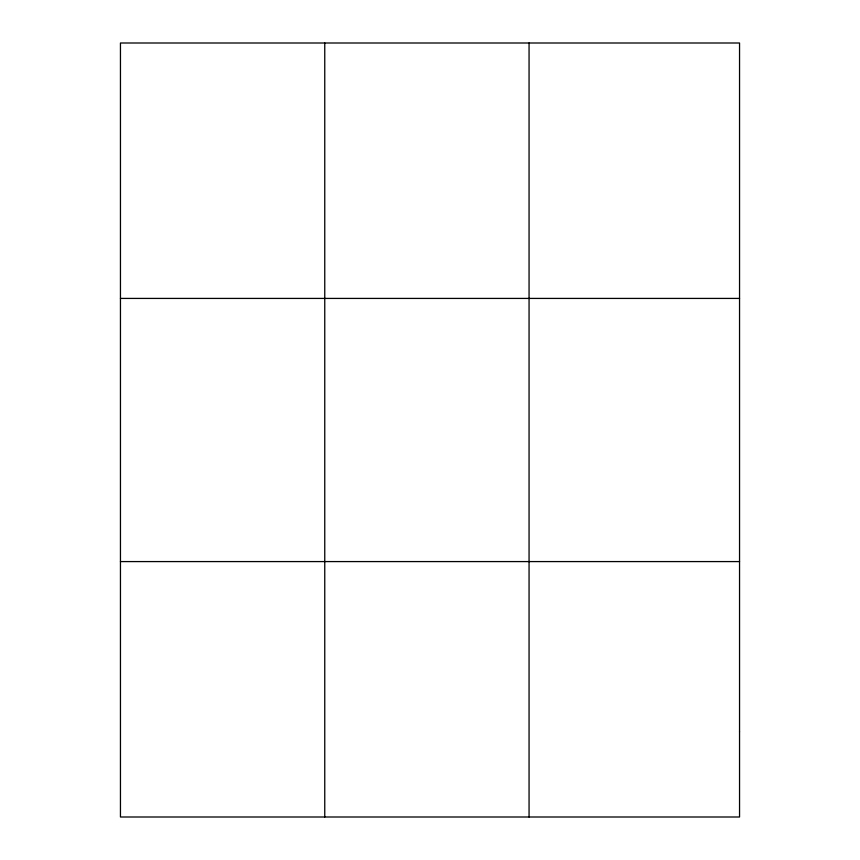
<?xml version="1.0" encoding="UTF-8"?>
<svg xmlns="http://www.w3.org/2000/svg" width="860" height="860" viewBox="0 0 860 860"><rect width="100%" height="100%" fill="white"/><g stroke="black" fill="none" stroke-linecap="round" stroke-linejoin="round"><path stroke-width="1.29" d="M324.757 817L324.757 43M529.061 817L529.061 43M120.454 298.42L739.546 298.42M120.454 561.58L739.546 561.58M739.546 731.86L739.546 817L120.454 817L120.454 43L739.546 43L739.546 731.86"/></g></svg>
